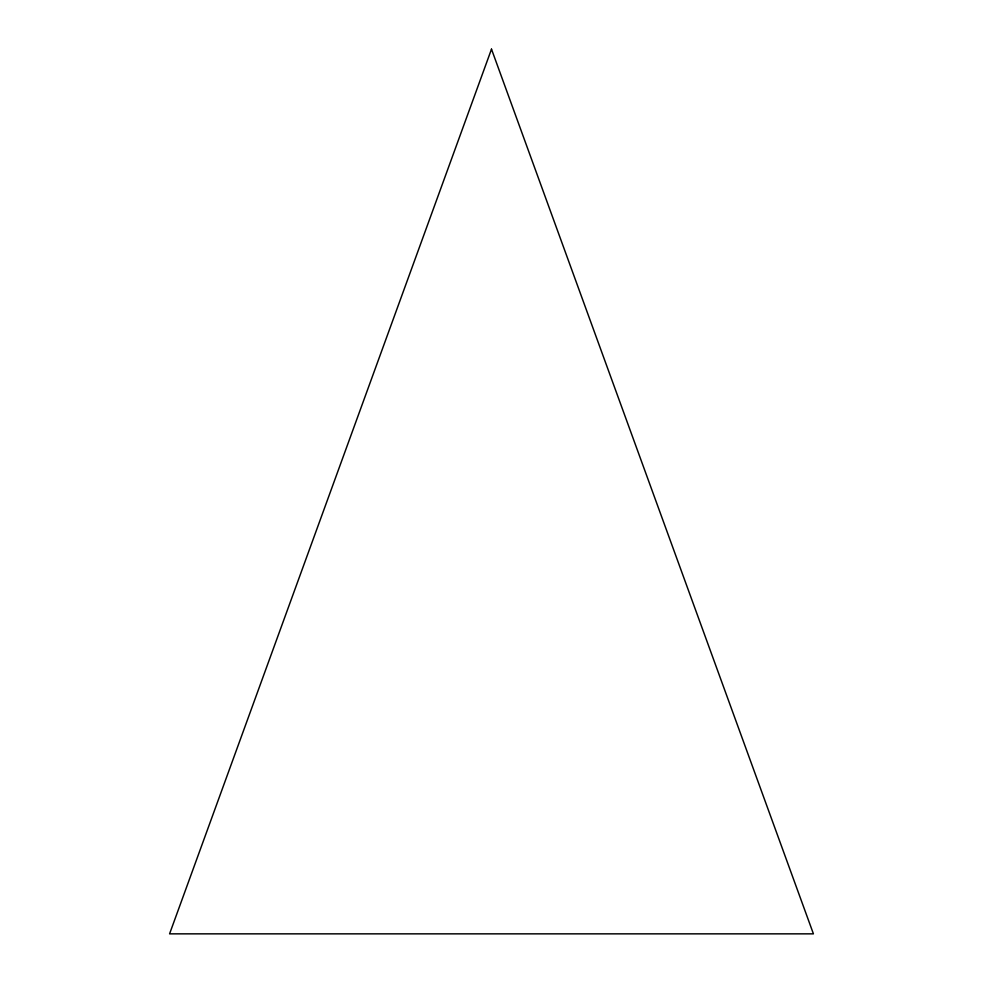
<?xml version="1.0" encoding="UTF-8"?>
<svg xmlns="http://www.w3.org/2000/svg" width="983" height="983" viewBox="0 0 983 983"><rect width="100%" height="100%" fill="white"/><g stroke="black" fill="none" stroke-linecap="round" stroke-linejoin="round"><path stroke-width="1.47" d="M491.5 49.15L169.58 933.85L813.42 933.85L491.5 49.15"/></g></svg>
